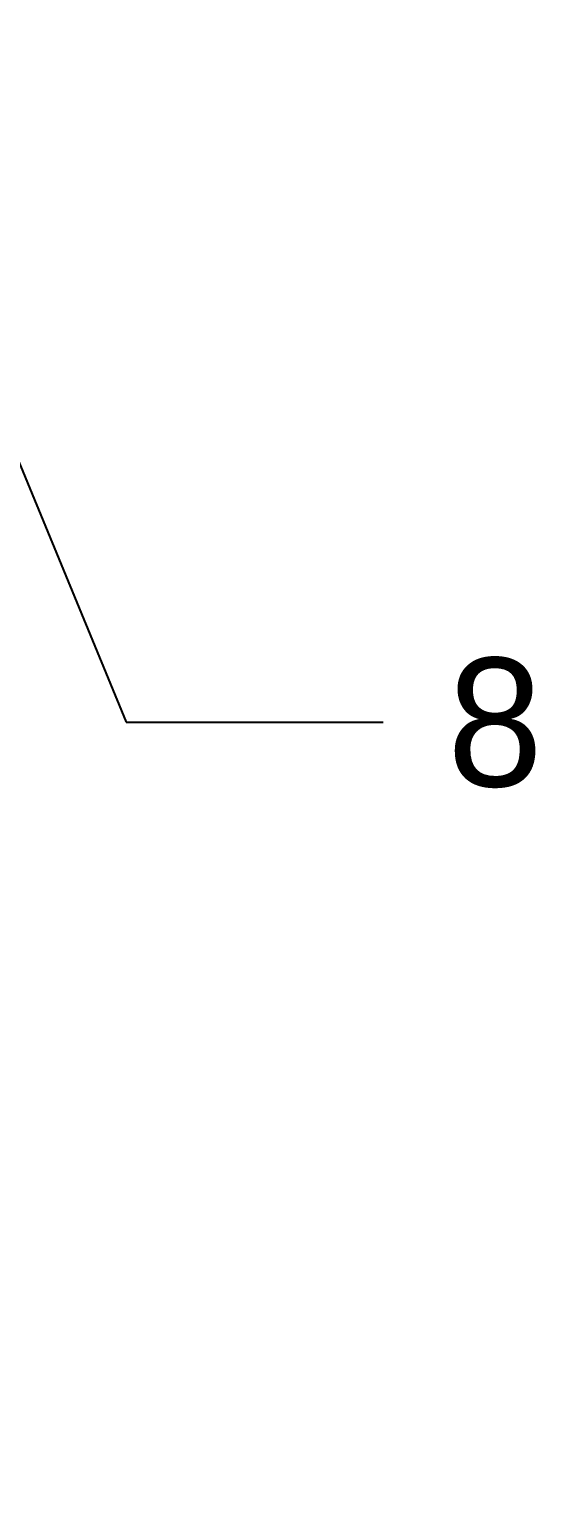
# Model space of a CAD drawing. Header units: inches. Extents: x 5.3 to 31.2, y 3.7 to 34.9.
# Drawn here: x 18.693 to 19.415, y 29.922 to 31.986 of the extents above; entities that cross this region are included whole.
import ezdxf
from ezdxf import colors
from ezdxf.entities.mleader import LeaderData, LeaderLine
from ezdxf.math import Vec2, Vec3

# ---------------------------------------------------------------- set-up
doc = ezdxf.new("R2010")
doc.units = ezdxf.units.IN
doc.header["$MEASUREMENT"] = 0
doc.layers.add('NOTES', color=1, linetype='Continuous')

msp = doc.modelspace()

# ---------------------------------------------------------------- leaders
at = {"layer": 'NOTES'}
ml = msp.add_multileader_mtext('Standard', dxfattribs=at)
ml.set_content('8', color=256)
ml.set_leader_properties()
ml.build(insert=Vec2(0, 0))
ml.multileader.update_dxf_attribs({"has_text_frame": 1, "text_right_attachment_type": 6, "dogleg_length": 0.36, "arrow_head_size": 0.18})
ctx = ml.context
ctx.base_point, ctx.char_height, ctx.arrow_head_size, ctx.landing_gap_size, ctx.plane_origin = Vec3(19.1891, 31.0156), 0.18, 0.18, 0.09, Vec3(18.4447, 29.9224)
ctx.right_attachment = 6
notes = []
notes.append((ctx, [(0, (1, 1, 0), (18.8291, 31.0156), (1, 0), 0.36, [(1, [(18.4447, 29.9224), (18.4278, 31.986)], 0, [])])]))
ctx.mtext.insert, ctx.mtext.flow_direction = Vec3(19.2791, 31.1056), 5
for ctx, leaders in notes:
    for number, flags, end, landing, length, lines in leaders:
        leader = LeaderData()
        leader.index, (leader.has_last_leader_line, leader.has_dogleg_vector, leader.attachment_direction) = number, flags
        leader.last_leader_point, leader.dogleg_vector, leader.dogleg_length = Vec3(end), Vec3(landing), length
        for number, points, colour, breaks in lines:
            line = LeaderLine()
            line.index, line.vertices, line.color, line.breaks = number, Vec3.list(points), colors.encode_raw_color(colour), breaks
            leader.lines.append(line)
        ctx.leaders.append(leader)

doc.saveas('drawing.dxf')
